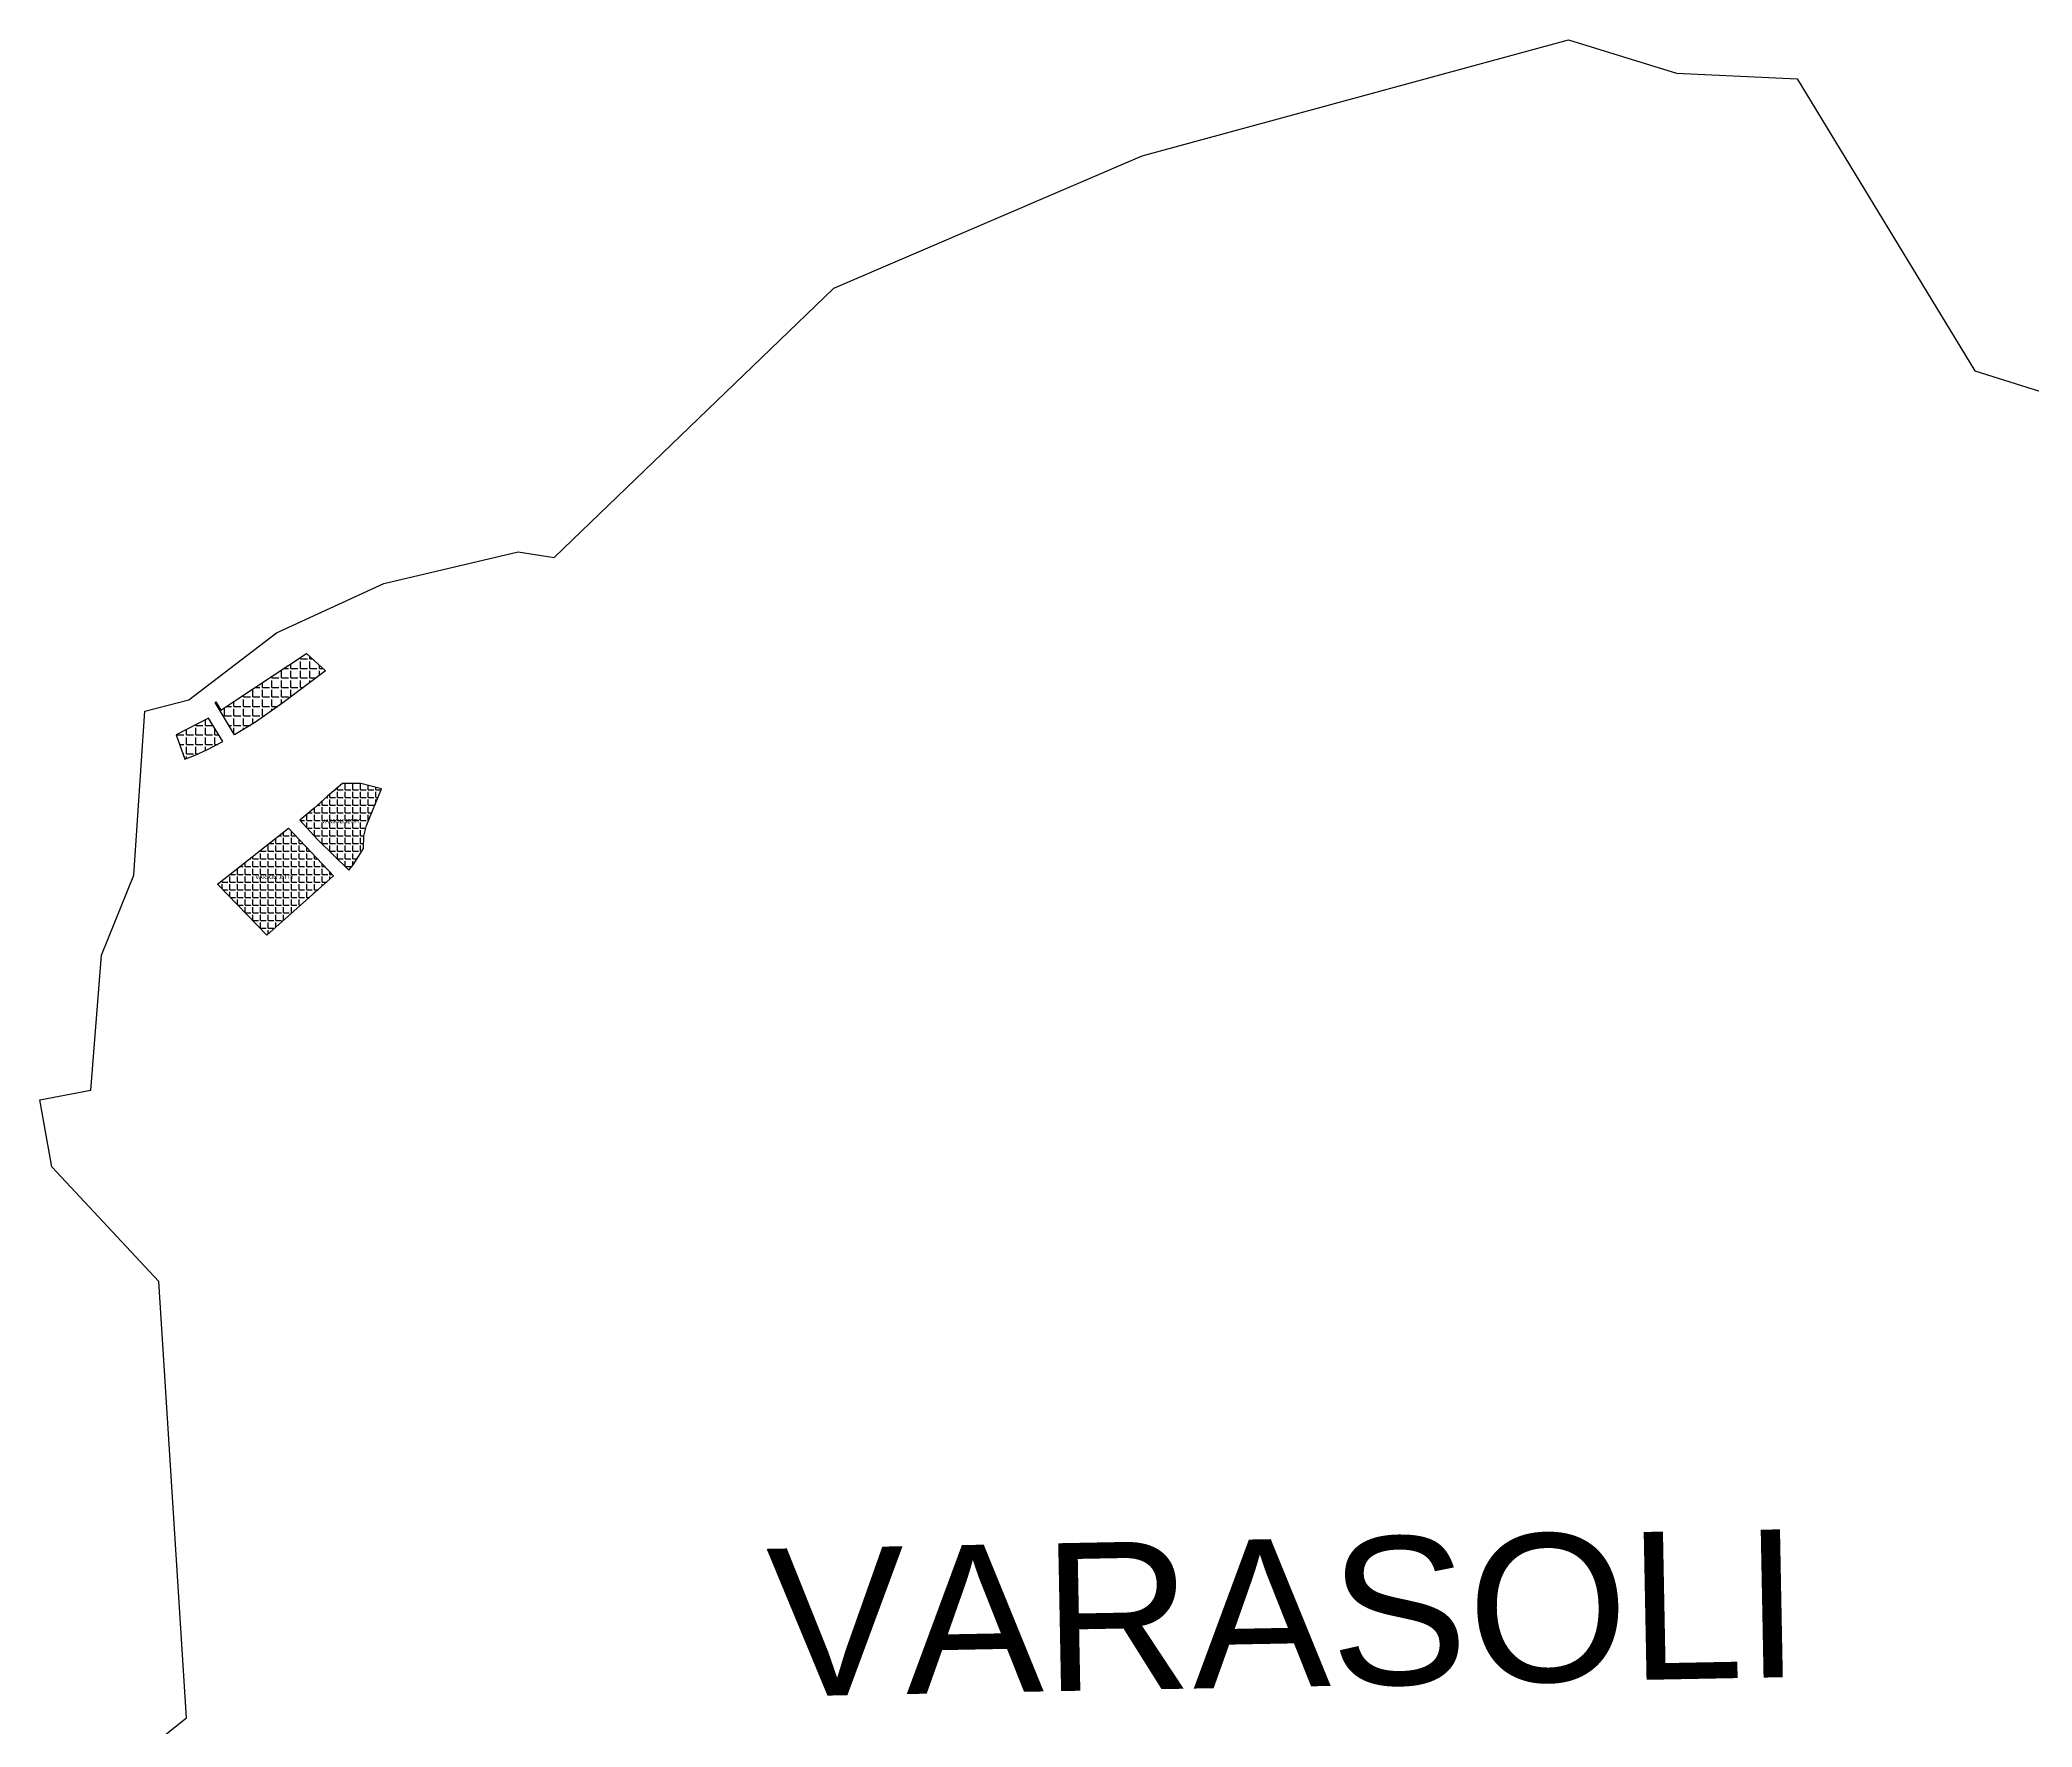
# Model space of a CAD drawing. Header units: metres. Extents: x 274648 to 277673, y 2063816 to 2066136.
# Drawn here: x 274696 to 276161, y 2064895 to 2066136 of the extents above; entities that cross this region are included whole.
import ezdxf

# ---------------------------------------------------------------- set-up
doc = ezdxf.new("R2010")
doc.units = ezdxf.units.M
for name, color, linetype in [('JETTY', 41, 'Continuous'), ('JETTY HATCH', 6, 'Continuous'), ('JETTY TEXT', 250, 'Continuous'), ('village', 3, 'Continuous'), ('VILLAGE NAME', 250, 'Continuous')]:
    doc.layers.add(name, color=color, linetype=linetype)
doc.styles.add('DynamicDimensions', font='arial.ttf')
doc.styles.get("Standard").update_dxf_attribs({"font": 'simplex.shx'})

msp = doc.modelspace()

# ---------------------------------------------------------------- hatches: boundary and pattern name
at = {"layer": 'JETTY HATCH'}
h = msp.add_hatch(dxfattribs=at)
h.set_pattern_fill('ANGLE', color=256)
h.set_pattern_definition([(0, (0, 0), (0, 6.985), [5.08, -1.905]), (90, (0, 0), (-6.985, 4e-16), [5.08, -1.905])])
h.paths.add_polyline_path([(274906.2, 2065672.3), (274892.1, 2065685), (274841.7, 2065651.8), (274829.1, 2065643.4), (274825.6, 2065649.4), (274825, 2065649), (274839.2, 2065625.2), (274854.7, 2065634.4), (274874.8, 2065648.8)])
h.paths.add_polyline_path([(274820.1, 2065637.5), (274796.4, 2065625.2), (274802.8, 2065607.2), (274810.2, 2065610.2), (274818.9, 2065614.1), (274830.6, 2065620.2)])
h = msp.add_hatch(dxfattribs=at)
h.set_pattern_fill('ANGLE', color=256, scale=0.81)
h.set_pattern_definition([(0, (0, 0), (0, 5.65785), [4.1148, -1.54305]), (90, (0, 0), (-5.65785, 3e-16), [4.1148, -1.54305])])
h.paths.add_polyline_path([(274947.2, 2065585.6), (274932, 2065589.5), (274919.1, 2065589.5), (274918.5, 2065589.4), (274907.5, 2065580), (274897.6, 2065571), (274887.3, 2065562.5), (274900.3, 2065548.2), (274923.3, 2065525.6), (274926.4, 2065529.6), (274930.4, 2065535.7), (274934, 2065541.7), (274934.3, 2065550.7), (274936.2, 2065558.5)])
h.paths.add_polyline_path([(274879, 2065556.5), (274826.8, 2065515.3), (274862.9, 2065477.8), (274912, 2065521.4)])
h.paths.add_polyline_path([(274902.5, 2065558.2), (274932.3, 2065558.2), (274932.3, 2065565.4), (274902.5, 2065565.4)], flags=24)
h.paths.add_polyline_path([(274853.8, 2065517.1), (274883.5, 2065517.1), (274883.5, 2065524.4), (274853.8, 2065524.4)], flags=24)

# ---------------------------------------------------------------- linework, layer by layer
at = {"layer": 'JETTY', "flags": 128}
for points in [[(274892.1, 2065685), (274906.2, 2065672.3), (274874.8, 2065648.8), (274854.7, 2065634.4), (274839.2, 2065625.2), (274825, 2065649), (274825.6, 2065649.4), (274829.1, 2065643.4), (274841.7, 2065651.8)], [(274820.1, 2065637.5), (274796.4, 2065625.2), (274802.8, 2065607.2), (274810.2, 2065610.2), (274818.9, 2065614.1), (274830.6, 2065620.2)], [(274947.2, 2065585.6), (274932, 2065589.5), (274919.1, 2065589.5), (274918.5, 2065589.4), (274907.5, 2065580), (274897.6, 2065571), (274887.3, 2065562.5), (274900.3, 2065548.2), (274923.3, 2065525.6), (274926.4, 2065529.6), (274930.4, 2065535.7), (274934, 2065541.7), (274934.3, 2065550.7), (274936.2, 2065558.5)], [(274826.8, 2065515.3), (274879, 2065556.5), (274912, 2065521.4), (274862.9, 2065477.8)]]:
    msp.add_lwpolyline(points, close=True, dxfattribs=at)
at = {"layer": 'village', "color": 3, "true_color": 0x00ff00}
msp.add_polyline3d([(274716.3, 2064832.3, 0), (274803.8, 2064902.4, 0), (274783.5, 2065223.1, 0), (274705, 2065307.5, 0), (274696.1, 2065356.8, 0), (274733.6, 2065363.9, 0), (274741.5, 2065463.3, 0), (274765.2, 2065522, 0), (274773.2, 2065642.7, 0), (274805.6, 2065651, 0), (274870.1, 2065700.1, 0), (274949.1, 2065736.5, 0), (275047.7, 2065759.8, 0), (275074.3, 2065755.5, 0), (275279.7, 2065953.7, 0), (275506.4, 2066050.9, 0), (275819.8, 2066136.3, 0), (275899.2, 2066111.8, 0), (275988.1, 2066107.5, 0), (276118.7, 2065892.9, 0), (276230.1, 2065857.7, 0)], dxfattribs=at)

# ---------------------------------------------------------------- texts
at = {"layer": 'JETTY TEXT', "char_height": 3, "attachment_point": 1, "style": 'DynamicDimensions'}
for insert, width in [((274903.3, 2065563.2), 46.365), ((274854.6, 2065522.2), 35.4)]:
    msp.add_mtext('\\pxql;{\\fCalibri|b0|i0|c0|p34;\\C7;VARSOLI JETTY}', dxfattribs=dict(at, insert=insert, width=width))
at = {"layer": 'VILLAGE NAME', "insert": (275229.7, 2065026.6), "char_height": 108.748, "attachment_point": 1, "rotation": 1.1028}
msp.add_mtext_dynamic_manual_height_columns('{\\fArial|b0|i0|c0|p34;VARASOLI}', width=726.929, gutter_width=543.7, heights=[0], dxfattribs=at)

doc.saveas('drawing.dxf')
